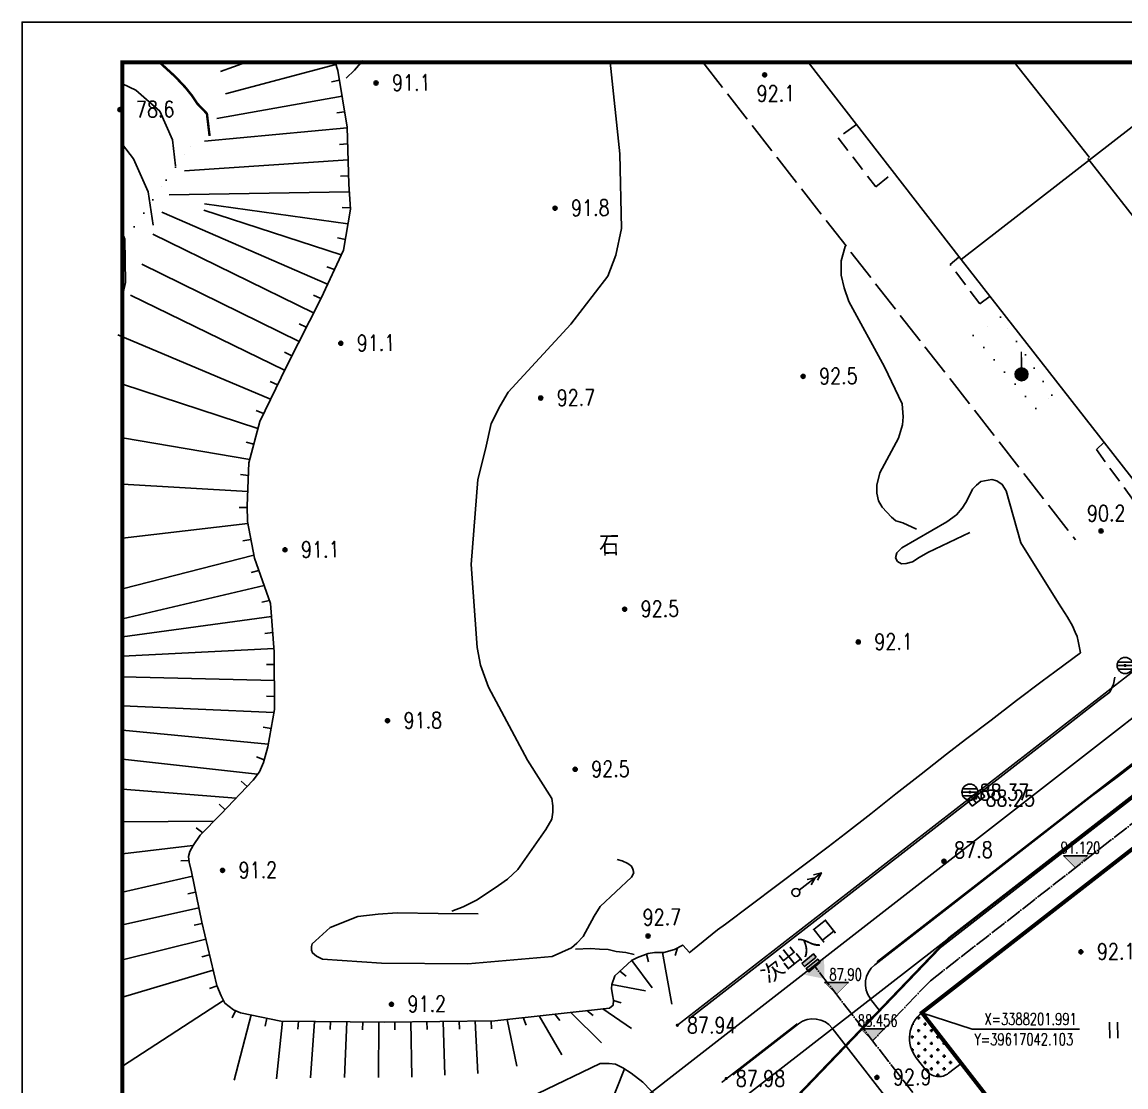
# Model space of a CAD drawing. Extents: x -266287 to 275962, y -324567 to 363765.
# Drawn here: x -21038 to 116517, y 231109 to 363765 of the extents above; entities that cross this region are included whole.
import ezdxf
from ezdxf.enums import TextEntityAlignment as Align

# ---------------------------------------------------------------- set-up
doc = ezdxf.new("R2010")
doc.units = 0
doc.header["$LTSCALE"] = 1000
for name, pattern in [('2', [1500.01, 1500, -0.01]), ('221', [3, 2, -1]), ('4421', [5, 4, -1]), ('8522', [4, 2, 2, 0]), ('DASH', [0.35, 0.25, -0.1]), ('DLJ', [2, 0, -2]), ('DOTE', [2.42, 2, -0.2, 0.02, -0.2]), ('DOUKAN', [2, 1, 1])]:
    doc.linetypes.add(name, pattern=pattern)
doc.layers.get('0').update_dxf_attribs({"linetype": 'CONTINUOUS'})
for name, color, linetype in [('COLUMN', 9, 'CONTINUOUS'), ('DIM_COOR', 3, 'CONTINUOUS'), ('DIM_ELEV', 3, 'CONTINUOUS'), ('GCD', 252, 'CONTINUOUS'), ('PUB_TEXT', 7, 'CONTINUOUS'), ('PUB_TITLE', 4, 'CONTINUOUS'), ('图层1', 251, 'CONTINUOUS')]:
    doc.layers.add(name, color=color, linetype=linetype)
doc.styles.add('_TCH_DIM', font='SIMPLEX', dxfattribs={"bigfont": 'GBCBIG'})
doc.styles.add('HZ', font='txt', dxfattribs={"bigfont": 'hztxt'})
doc.styles.add('HZTXT', font='TXT.shx', dxfattribs={"bigfont": 'HZTXT.shx'})
doc.styles.add('ROMANS', font='ROMANS.shx', dxfattribs={"width": 0.8})
doc.styles.add('等线体', font='simhei.ttf')

# ---------------------------------------------------------------- blocks, each defined once
blk = doc.blocks.new('GC200')
at = {"linetype": 'Continuous', "const_width": 0.2, "flags": 128}
blk.add_lwpolyline([(-0.1, 0, 1), (0.1, 0, 1)], format="xyb", close=True, dxfattribs=at)
blk = doc.blocks.new('gc041')
for p, q in [((-1, 0.5), (1, 0.5)), ((-1, -0.5), (-1, 0.5)), ((-0.33, 0.5), (-0.33, -0.5)), ((0.33, 0.5), (0.33, -0.5)), ((1, 0.5), (1, -0.5)), ((1, -0.5), (-1, -0.5))]:
    blk.add_line(p, q)
blk = doc.blocks.new('gc053')
for p, q in [((-1, 0), (1, 0)), ((-0.9, 0.43), (0.9, 0.43)), ((-0.88, -0.47), (0.88, -0.47))]:
    blk.add_line(p, q)
blk.add_circle((0, 0), 1)
blk = doc.blocks.new('8310')
for radius in [0.25, 0.125]:
    blk.add_circle((0, 0), radius)
blk = doc.blocks.new('9410')
for points in [[(-0.5, 2), (-0.5, 0)], [(0.5, 2), (0.5, 0)]]:
    blk.add_lwpolyline(points)
blk = doc.blocks.new('513')
blk.add_circle((0, 0), 0.5)
blk = doc.blocks.new('5113')
at = {"linetype": 'Continuous'}
for points in [[(0.5, 0), (4, 0)], [(2.09, 0.42), (3, 0), (2.09, -0.42)], [(3.09, 0.42), (4, 0), (3.09, -0.42)]]:
    blk.add_lwpolyline(points, dxfattribs=at)
blk = doc.blocks.new('3740')
at = {"const_width": 0.2}
blk.add_lwpolyline([(0, 0.8), (0, 2.8)], dxfattribs=at)
at = {"linetype": 'Continuous'}
for points in [[(-0.8, 0.05), (0.8, 0.05)], [(-0.79, 0.15), (0.79, 0.15)], [(-0.76, 0.25), (0.76, 0.25)], [(-0.72, 0.35), (0.72, 0.35)], [(-0.66, 0.45), (0.66, 0.45)], [(-0.58, 0.55), (0.58, 0.55)], [(-0.47, 0.65), (0.47, 0.65)], [(-0.8, -0.05), (0.8, -0.05)], [(-0.79, -0.15), (0.79, -0.15)], [(-0.76, -0.25), (0.76, -0.25)], [(-0.72, -0.35), (0.72, -0.35)], [(-0.66, -0.45), (0.66, -0.45)], [(-0.58, -0.55), (0.58, -0.55)], [(-0.47, -0.65), (0.47, -0.65)]]:
    blk.add_lwpolyline(points, dxfattribs=at)
blk.add_circle((0, 0), 0.8)
blk = doc.blocks.new('A$C4B5A4941')
at = {"layer": 'COLUMN'}
h = blk.add_hatch(color=4, dxfattribs=at)
h.paths.add_polyline_path([(862, 1827), (862, 1135), (3456, 1135), (3456, 1827)])
h.paths.add_polyline_path([(862, 692), (862, 0), (3456, 0), (3456, 692)])
at = {"layer": 'COLUMN', "color": 4}
for points in [[(3456, 1827), (3456, 1135), (862, 1135), (862, 1827)], [(3456, 692), (3456, 0), (862, 0), (862, 692)]]:
    blk.add_lwpolyline(points, close=True, dxfattribs=at)
blk.add_solid([(2173, 4496), (4327, 1819), (0, 1834)], dxfattribs=at)

msp = doc.modelspace()

# ---------------------------------------------------------------- hatches: boundary and pattern name
h = msp.add_hatch()
h.set_pattern_fill('CROSS', color=3, scale=500, style=0)
h.set_pattern_definition([(0, (0, 0), (793.75, 793.75), [396.875, -1190.625]), (90, (198.4, -198.4), (-793.75, 793.75), [396.875, -1190.625])])
h.paths.add_polyline_path([(91092.97277, 240356.0566, 0.4142680258), (90391.57118, 234742.32468), (91618.93605, 233164.16117, 0.4142135625), (94425.50847, 232813.232), (96004.25916, 234041.05354)])
h.paths.add_polyline_path([(87230.60045, 230810.86415), (93030.2008, 230878.95039), (92994.98378, 233878.74368), (87195.38343, 233810.65744)], flags=9)
at = {"layer": 'DIM_ELEV'}
for points in [[(110235.2318, 258399.30224), (108735.2318, 259899.30225), (111735.2318, 259899.30225)], [(80461.68949, 242636.34564), (78961.68949, 244136.34564), (81961.68949, 244136.34564)], [(84954.07449, 236848.02226), (83454.07449, 238348.02226), (86454.07449, 238348.02226)]]:
    msp.add_hatch(color=0, dxfattribs=at).paths.add_polyline_path(points)

# ---------------------------------------------------------------- linework, layer by layer
at = {"color": 1, "linetype": 'DOTE'}
for p, q in [((92146.6274, 244342.56306), (180857.33928, 313334.40817)), ((125608.3413, 184573.38885), (77661.16769, 246224.55814)), ((92146.6274, 244342.56306), (84953.98031, 236847.35421))]:
    msp.add_line(p, q, dxfattribs=at)
at = {"color": 0, "linetype": 'Continuous'}
for p, q in [((171012.60907, 312961.57895), (115575.30306, 269820.327)), ((91092.97281, 240356.05662), (174356.28949, 305111.36907)), ((115575.30306, 269820.327), (112067.30306, 267191.327)), ((112067.30306, 267191.327), (93813.30306, 252987.327)), ((93813.30306, 252987.327), (85212.51492, 246320.31597)), ((84667.68483, 242102.1805), (84701.17451, 242059.11898))]:
    msp.add_line(p, q, dxfattribs=at)
for p, q in [((93200.28177, 248329.06913), (175376.24528, 312238.72814)), ((108735.2318, 259899.30225, -52221.25), (111735.2318, 259899.30225, -52221.25)), ((93200.28177, 248329.06913), (85812.34682, 240630.35756)), ((78961.68949, 244136.34564, -52221.25), (81961.68949, 244136.34564, -52221.25)), ((85812.34682, 240630.35756), (84701.16404, 242059.13245)), ((83454.07449, 238348.02226, -52221.25), (86454.07449, 238348.02226, -52221.25)), ((91618.93605, 233164.16117), (90390.65788, 234743.49901)), ((96004.25917, 234041.05354), (94425.50847, 232813.232))]:
    msp.add_line(p, q)
at = {"color": 1, "linetype": 'DASH', "const_width": 300, "flags": 128}
msp.add_lwpolyline([(71430.30306, 225643.327), (94418.30306, 249598.327), (115720.30306, 266115.327), (152618.30307, 294799.327), (197681.73854, 329820.02229), (234198.782, 281233.1408), (228074.53196, 276093.08936), (222957.42839, 281844.29481), (217793.32774, 277387.29408), (219755.33335, 275174.29282), (213516.33113, 269697.29163), (208650.33, 265574.29435), (202008.33171, 259280.19263), (204841.53025, 256593.89426), (155876.23017, 216334.09288), (150477.73021, 212064.69276), (142115.30307, 204542.327), (113010.43171, 167227.37358)], close=True, dxfattribs=at)
at = {"linetype": 'Continuous', "const_width": 500, "flags": 128}
msp.add_lwpolyline([(91092.97272, 240356.05666), (174356.28956, 305111.36896), (204118.68565, 266842.44973), (120855.36882, 202087.13743)], close=True, dxfattribs=at)
at = {"const_width": 62.5}
for points in [[(110235.13762, 258400.53082), (111735.2318, 259899.30225), (108735.2318, 259899.30225), (110235.13762, 258398.63419)], [(80461.59531, 242637.57422), (81961.68949, 244136.34564), (78961.68949, 244136.34564), (80461.59531, 242635.67759)], [(84953.98031, 236849.25084), (86454.07449, 238348.02226), (83454.07449, 238348.02226), (84953.98031, 236847.35421)]]:
    msp.add_lwpolyline(points, dxfattribs=at)
at = {"color": 0, "linetype": 'Continuous', "flags": 128}
msp.add_lwpolyline([(124169.63715, 181536.59218), (79922.61796, 238430.04933, 0.4137468731), (75716.53562, 238959.37515), (67550.0294, 232629.0033)], format="xyb", dxfattribs=at)
msp.add_lwpolyline([(98702.02733, 230572.22422), (91092.97272, 240356.05666)], dxfattribs=at)
at = {"color": 0, "linetype": 'Continuous'}
for centre, radius, start, end in [((87074.45569, 243935.56689), 3025.53328, 127.9816536325, 217.2987694522), ((93548.61606, 237198.55504), 4000, 127.8728205887, 217.8728204073)]:
    msp.add_arc(centre, radius, start, end, dxfattribs=at)
msp.add_arc((93197.68685, 234391.98279), 2000, 217.8728204119, 307.8728204402)
at = {"layer": 'DIM_COOR', "color": 3, "linetype": 'Continuous'}
for p, q in [((91092.97281, 240356.05662), (97367.28988, 238303.86297)), ((97367.28988, 238303.86297), (110725.14762, 238303.86297))]:
    msp.add_line(p, q, dxfattribs=at)
at = {"layer": 'DIM_ELEV', "color": 0}
for p, q in [((108735.2318, 259899.30225, -52221.25), (111735.2318, 259899.30225, -52221.25)), ((78961.68949, 244136.34564, -52221.25), (81961.68949, 244136.34564, -52221.25)), ((83454.07449, 238348.02226, -52221.25), (86454.07449, 238348.02226, -52221.25))]:
    msp.add_line(p, q, dxfattribs=at)
at = {"layer": 'PUB_TITLE', "color": 7}
msp.add_lwpolyline([(-21038.44006, 153765.05878), (275961.55994, 153765.05878), (275961.55994, 363765.05878), (-21038.44006, 363765.05878)], close=True, dxfattribs=at)
at = {"layer": 'PUB_TITLE', "const_width": 500}
msp.add_lwpolyline([(-8538.44006, 158765.05878), (270961.55994, 158765.05878), (270961.55994, 358765.05878), (-8538.44006, 358765.05878)], close=True, dxfattribs=at)
at = {"layer": '图层1', "linetype": 'Continuous'}
for p, q in [((6937.8713, 358765.05878, 89496.37701), (3669.9049, 357605.35286, 89496.37701)), ((18067.00143, 358470.39079, 89496.37701), (4328.84414, 354825.88741, 89496.37701)), ((18512.7534, 356527.34693, 89496.37701), (17537.02235, 356308.37454, 89496.37701)), ((18836.49218, 354553.72254, 89496.37701), (3231.65296, 351750.2496, 89496.37701)), ((19160.23096, 352580.09816, 89496.37701), (18169.28907, 352445.80675, 89496.37701)), ((19472.02134, 350605.33407, 89496.37701), (1682.48054, 348911.07734, 89496.37701)), ((19527.23622, 348606.09639, 89496.37701), (18530.54457, 348524.82063, 89496.37701)), ((19582.4511, 346606.85871, 89496.37701), (-811.73597, 345222.85855, 89496.37701)), ((19637.66599, 344607.62102, 89496.37701), (18639.13102, 344553.51067, 89496.37701)), ((19729.93028, 342610.123, 89496.37701), (-2699.89692, 342258.48167, 89496.37701)), ((17034.90268, 331130.37712, 89496.37701), (-3602.35755, 340069.55657, 89496.37701)), ((18740.16117, 334748.67692, 89496.37701), (1590.47182, 340331.98367, 89496.37701)), ((19571.06288, 338639.65915, 89496.37701), (1706.99186, 341121.61914, 89496.37701)), ((19862.29452, 340614.50788, 89496.37701), (18863.43355, 340662.22327, 89496.37701)), ((15278.73304, 327536.92799, 89496.37701), (-4730.08122, 337334.25427, 89496.37701)), ((19244.13618, 336666.56034, 89496.37701), (18273.15942, 336905.73421, 89496.37701)), ((13475.10963, 323966.64192, 89496.37701), (-6129.00077, 333624.32517, 89496.37701)), ((17887.53192, 332939.52702, 89496.37701), (16952.19142, 333293.27572, 89496.37701)), ((11678.68811, 320392.78908, 89496.37701), (-7534.15587, 329739.11782, 89496.37701)), ((16180.54473, 329322.07103, 89496.37701), (15281.90231, 329760.75291, 89496.37701)), ((14376.92134, 325751.78495, 89496.37701), (13479.3365, 326192.62672, 89496.37701)), ((9931.95553, 316794.32757, 89496.37701), (-9118.20381, 324797.14398, 89496.37701)), ((12573.29794, 322181.49888, 89496.37701), (11676.77594, 322624.4981, 89496.37701)), ((8353.11696, 313133.79107, 89496.37701), (-8538.44006, 318668.22461, 89496.37701)), ((10805.32182, 318593.55832, 89496.37701), (9894.37067, 319006.07256, 89496.37701)), ((9058.58924, 314995.09681, 89496.37701), (8126.36376, 315356.97476, 89496.37701)), ((7338.82799, 309264.52527, 89496.37701), (-8538.44006, 311959.32868, 89496.37701)), ((7845.97248, 311199.15817, 89496.37701), (6875.18287, 311439.09053, 89496.37701)), ((7167.47925, 307279.61993, 89496.37701), (6173.28469, 307387.21731, 89496.37701)), ((7085.81429, 305281.28792, 89496.37701), (-8538.44006, 306206.44038, 89496.37701)), ((7014.50509, 303282.8052, 89496.37701), (6014.50643, 303284.44452, 89496.37701)), ((7087.75545, 301288.10259, 89496.37701), (-8538.44006, 299472.87864, 89496.37701)), ((7474.99432, 299325.94917, 89496.37701), (6491.79723, 299143.40201, 89496.37701)), ((7862.2332, 297363.79574, 89496.37701), (-8538.44006, 293147.87856, 89496.37701)), ((8474.38141, 295463.20161, 89496.37701), (7505.5452, 295215.49937, 89496.37701)), ((9140.37065, 293577.34416, 89496.37701), (-8538.44006, 289430.8696, 89496.37701)), ((9806.35989, 291691.48671, 89496.37701), (8828.44168, 291482.49874, 89496.37701)), ((10052.80556, 289716.96425, 89496.37701), (-8538.44006, 287187.01577, 89496.37701)), ((10206.78659, 287722.90059, 89496.37701), (9212.69631, 287614.34415, 89496.37701)), ((10360.76763, 285728.83694, 89496.37701), (-8538.44006, 284752.51073, 89496.37701)), ((10399.71985, 283730.11598, 89496.37701), (9399.79581, 283717.79102, 89496.37701)), ((10407.45083, 281730.13092, 89496.37701), (-8538.44006, 282190.97946, 89496.37701)), ((10415.18181, 279730.14586, 89496.37701), (9417.03497, 279790.99732, 89496.37701)), ((10351.46919, 277736.50358, 89496.37701), (-8538.44006, 278595.70611, 89496.37701)), ((9631.56726, 273801.8192, 89496.37701), (-8538.44006, 275544.14409, 89496.37701)), ((9991.51823, 275769.16139, 89496.37701), (9003.9837, 275926.56396, 89496.37701)), ((8311.76151, 270055.22461, 89496.37701), (-8538.44006, 271930.50447, 89496.37701)), ((9120.47801, 271869.48848, 89496.37701), (8194.26676, 272246.49341, 89496.37701)), ((7011.88929, 268539.25326, 89496.37701), (6257.18311, 269195.3162, 89496.37701)), ((5634.10277, 267089.52768, 89496.37701), (-8538.44006, 268206.25363, 89496.37701)), ((4256.31624, 265639.80209, 89496.37701), (3530.54546, 266327.7387, 89496.37701)), ((2866.34981, 264201.8118, 89496.37701), (-8538.44006, 264134.56325, 89496.37701)), ((1468.83516, 262771.09422, 89496.37701), (665.17569, 263366.18367, 89496.37701)), ((259.91175, 261183.42545, 89496.37701), (-8538.44006, 260153.26711, 89496.37701)), ((-235.04601, 259299.71752, 89496.37701), (-1234.98298, 259288.49094, 89496.37701)), ((193.47548, 257348.47291, 89496.37701), (-8538.44006, 255380.17343, 89496.37701)), ((588.30219, 255387.83223, 89496.37701), (-387.53092, 255169.3151, 89496.37701)), ((983.1289, 253427.19156, 89496.37701), (-8538.44006, 251309.17519, 89496.37701)), ((1384.82758, 251468.07017, 89496.37701), (408.91097, 251249.92625, 89496.37701)), ((1853.33413, 249523.71896, 89496.37701), (-8538.44006, 246952.22939, 89496.37701)), ((56775.12225, 247643.25008, 89496.37701), (57010.88076, 246671.43841, 89496.37701)), ((58752.63956, 247854.19351, 89496.37701), (59921.46221, 241406.97475, 89496.37701)), ((60649.73414, 248426.37481, 89496.37701), (60345.37051, 247473.8189, 89496.37701)), ((2321.84069, 247579.36775, 89496.37701), (1356.81216, 247317.22287, 89496.37701)), ((54941.69228, 246862.17005, 89496.37701), (57500.33442, 243444.12884, 89496.37701)), ((2790.34724, 245635.01655, 89496.37701), (-8538.44006, 242280.53229, 89496.37701)), ((53460.67482, 245519.2979, 89496.37701), (54244.10858, 244897.8226, 89496.37701)), ((3267.69703, 243693.50382, 89496.37701), (2318.88431, 243377.66458, 89496.37701)), ((52458.79161, 243857.38993, 89496.37701), (56653.6038, 243061.64745, 89496.37701)), ((4073.13509, 241864.85003, 89496.37701), (-8538.44006, 233710.61826, 89496.37701)), ((51332.30047, 240840.32889, 89496.37701), (54923.69927, 238370.35354, 89496.37701)), ((52652.15144, 241880.01962, 89496.37701), (53606.91423, 241582.65111, 89496.37701)), ((5575.3261, 240603.85893, 89496.37701), (5129.38021, 239708.79901, 89496.37701)), ((7490.85158, 240069.12596, 89496.37701), (5373.19353, 231957.38188, 89496.37701)), ((9451.54432, 239674.55787, 89496.37701), (9274.78035, 238690.3046, 89496.37701)), ((39405.1355, 239520.20165, 89496.37701), (40605.2614, 233683.38339, 89496.37701)), ((41392.99633, 239740.22286, 89496.37701), (41758.46253, 238809.39825, 89496.37701)), ((43380.85716, 239960.24407, 89496.37701), (46239.48364, 235093.38372, 89496.37701)), ((45368.71798, 240180.26527, 89496.37701), (45988.77121, 239395.70552, 89496.37701)), ((47356.57881, 240400.28648, 89496.37701), (51164.09626, 236600.44575, 89496.37701)), ((49344.43964, 240620.30769, 89496.37701), (50118.60557, 239987.32499, 89496.37701)), ((11416.15411, 239317.39504, 89496.37701), (10679.43846, 232118.58583, 89496.37701)), ((13416.05228, 239297.21286, 89496.37701), (13330.20509, 238300.90454, 89496.37701)), ((15415.95045, 239277.03068, 89496.37701), (14922.8048, 232231.82153, 89496.37701)), ((17415.84862, 239256.8485, 89496.37701), (17362.09187, 238258.29444, 89496.37701)), ((19415.74678, 239236.66632, 89496.37701), (19152.99928, 232263.00903, 89496.37701)), ((21415.64495, 239216.48414, 89496.37701), (21394.12497, 238216.71573, 89496.37701)), ((23415.54311, 239196.30197, 89496.37701), (23378.42306, 232294.16135, 89496.37701)), ((25415.41894, 239203.24452, 89496.37701), (25421.73071, 238203.26444, 89496.37701)), ((27415.28112, 239226.72254, 89496.37701), (27519.06986, 232339.51966, 89496.37701)), ((29415.14332, 239250.20055, 89496.37701), (29438.96604, 238250.48436, 89496.37701)), ((31415.0055, 239273.67857, 89496.37701), (31633.86406, 232558.36833, 89496.37701)), ((33414.8677, 239297.15659, 89496.37701), (33456.18666, 238298.01058, 89496.37701)), ((35414.72989, 239320.6346, 89496.37701), (35742.6978, 232776.90001, 89496.37701)), ((37414.59208, 239344.11262, 89496.37701), (37473.37653, 238345.84192, 89496.37701)), ((50535.01484, 224648.03502, 89496.37701), (54035.31287, 233348.38807, 89496.37701))]:
    msp.add_line(p, q, dxfattribs=at)
at = {"layer": '图层1', "linetype": '2', "elevation": 89496.37701}
for points in [[(76934.01363, 358765.05878), (95998.31032, 334191.43513), (128285.52021, 359239.95545)], [(95998.31032, 334191.43513), (118729.0402, 305090.19316), (150679.9334, 329575.77266), (127919.96045, 359171.44073)], [(102608.76157, 358765.05878), (111985.81129, 346874.63093)], [(111776.86778, 346756.90974), (134876.22802, 317165.33785)]]:
    msp.add_lwpolyline(points, dxfattribs=at)
at = {"layer": '图层1', "linetype": 'Continuous', "flags": 128}
for points in [[(222367.3706, 358765.05878), (-8538.44006, 179185.64193)], [(115115.30306, 282165.327), (114960.30306, 281299.327), (114494.30306, 280268.327), (113194.30306, 279310.327), (109343.30306, 276316.327), (62121.24118, 239625.73886)], [(122619.0058, 271478.28406), (-8538.44006, 169717.72478)]]:
    msp.add_lwpolyline(points, dxfattribs=at)
at = {"layer": '图层1', "linetype": 'Continuous', "const_width": 300, "elevation": 89496.37701}
msp.add_lwpolyline([(2327.99417, 349575.47321), (1995.00949, 352360.01317), (795.5917, 353610.89838), (162.09158, 354565.19248), (-641.76591, 355574.0595), (-1959.35473, 356972.9027), (-3732.11659, 358592.69085), (-3950.2282, 358765.05878)], dxfattribs=at)
at = {"layer": '图层1', "linetype": 'Continuous', "elevation": 89496.37701}
for points in [[(62129.94281, 247842.95437), (61284.92481, 248789.08144), (60273.40157, 248211.48136), (58919.83446, 247856.15634), (57788.54242, 247842.87518), (56997.9651, 247720.44915), (56321.84511, 247486.22204), (55645.72613, 247251.99393), (54915.0342, 246847.40946), (52844.05636, 244956.20592), (52460.72076, 243876.82856), (52410.13218, 243367.08358), (52532.55921, 242576.50628), (52653.65712, 241899.05817), (52604.39666, 241276.18298), (52155.86419, 240931.4829), (37861.6098, 239349.36052), (24172.96608, 239188.65835), (11216.3424, 239319.41146), (6169.47218, 240335.03919), (5316.35424, 240721.03003), (4231.66442, 241556.88344), (3768.52267, 242456.60461), (3244.16739, 243751.61543), (1341.13093, 251649.41586), (79.56228, 257914.14597), (-217.20545, 259098.68283), (-282.40331, 259833.35909), (-120.01366, 260457.5624), (267.3053, 261197.55113), (1157.73064, 262452.59832), (3729.15765, 265085.11871), (7752.67168, 269318.71449), (8532.62405, 270346.17515), (9027.76073, 271540.00982), (9570.82877, 273469.84788), (10421.4106, 278118.7742), (10393.63927, 285303.14723), (9926.63229, 291350.91575), (7937.02895, 296984.80298), (7034.77067, 301556.57838), (7012.19269, 303479.77585), (7231.93063, 308856.73785), (8585.61686, 314020.72161), (11899.80896, 320848.32239), (16212.24214, 329384.81628), (19027.31322, 335357.97), (19872.58158, 340459.41312), (19666.36505, 343568.47657), (19469.56447, 350694.29333), (18311.8282, 357752.25698), (17966.54298, 358765.05878)], [(19363.75071, 356761.71125), (20369.96149, 357791.82815), (21430.74421, 358992.3024)], [(52249.18562, 358765.05878), (53432.19695, 347341.00288), (53654.23176, 338065.72924), (52958.07088, 334719.78245), (51970.45374, 332105.8557), (47345.31441, 326111.45111), (39524.54478, 317646.91479), (38526.30269, 315938.02266), (37420.24487, 313775.28562), (36722.75588, 310542.46804), (35748.41991, 306797.24824), (34911.00013, 296208.37014), (35654.73297, 285864.34507), (36076.58396, 283662.9725), (37070.72258, 280902.5935), (41929.72965, 271794.90186), (44984.10104, 267022.10228), (45107.85517, 266118.39676), (45117.152, 265326.49133), (44957.41857, 264476.02962), (44237.35159, 263166.40951), (40731.55225, 258203.44993), (39444.51112, 257000.31945), (38322.5149, 256195.13284), (35684.56192, 254410.41792), (33941.01863, 253541.36257), (32532.8796, 253015.67919)], [(-1928.02141, 345870.92855), (-2288.29053, 349091.32825), (-3888.91448, 352673.37333), (-6875.32873, 355271.75983), (-8538.44006, 356070.01887)], [(-4689.62393, 338475.6045), (-5329.30008, 342606.36897), (-7151.17777, 346723.2546), (-8538.44006, 348510.45914)], [(-8538.44006, 337458.58732), (-8216.03916, 336714.40353), (-8152.9536, 331340.76183), (-8538.44006, 329666.24892)], [(81603.69719, 335941.96035), (81514.58372, 335790.47236), (81026.08762, 334030.99166), (81047.3375, 332220.92239), (81405.31875, 330641.09688), (81990.88753, 328950.79841), (86442.65289, 320800.05709), (88646.56257, 316186.99094), (88778.28541, 314604.5092), (88677.10926, 313585.01724), (88187.28504, 311938.66575), (85862.0382, 307611.86252), (85484.01607, 306079.96836), (85495.96911, 305061.80553), (85676.95143, 304102.19796), (86138.76606, 303315.606), (87284.66739, 302084.46492), (87855.62689, 301638.58769), (88707.4167, 301365.72606), (90413.6526, 300593.74238)], [(55225.14333, 247624.8384), (54204.32325, 247839.14375), (53014.47393, 247994.89283), (51993.65385, 248209.19818), (50918.26185, 248253.14618), (49785.64069, 248352.99421), (47919.67138, 248274.51517)], [(38434.98628, 229059.9074), (43229.03574, 230304.20953), (50992.45709, 234015.98715), (52123.75013, 234029.26832), (52916.98268, 233925.43593), (53827.32978, 233483.54405), (54853.46232, 232816.72089), (56337.42415, 231702.69336), (64356.08323, 223310.96524), (65619.09912, 221741.76466)]]:
    msp.add_lwpolyline(points, dxfattribs=at)
at = {"layer": '图层1', "linetype": 'Continuous', "const_width": 200, "elevation": 89496.37701, "flags": 128}
for points in [[(60616.70305, 238791.027), (132527.20305, 294600.627), (177506.90305, 329561.627), (210382.70305, 355046.927), (215139.54431, 358765.05878)], [(66143.57252, 231669.67248), (75568.52982, 238984.36361)]]:
    msp.add_lwpolyline(points, dxfattribs=at)
at = {"layer": '图层1', "linetype": '4421', "elevation": 89496.37701}
msp.add_lwpolyline([(63795.18261, 358765.05878), (110226.80773, 299259.0542)], dxfattribs=at)
at = {"layer": '图层1', "linetype": '221', "elevation": 89496.37701}
for points in [[(82960.76564, 350996.65598), (80667.67403, 349354.44459), (85345.20517, 343228.92098), (87581.55387, 345040.52171)], [(99580.5664, 329605.21631), (98323.50837, 328654.03937), (94625.21445, 333563.7543), (95710.03979, 334497.56745)], [(118732.18153, 305093.16729), (117472.00696, 304157.23779), (112835.66819, 310502.47753), (113759.72624, 311395.07984)]]:
    msp.add_lwpolyline(points, dxfattribs=at)
at = {"layer": '图层1', "linetype": 'DLJ', "elevation": 89496.37701}
for points in [[(-8538.44006, 336091.36211), (-8226.83463, 336642.82387), (-5847.17846, 339949.1335), (-3100.83004, 344065.90556), (-86.42999, 348239.56721), (667.45088, 349011.36021)], [(97496.49232, 324728.44302), (105303.86048, 315613.84639), (107296.21459, 317300.55063), (100874.87513, 327011.64519), (98261.86829, 325248.40174)]]:
    msp.add_lwpolyline(points, dxfattribs=at)
at = {"layer": '图层1', "linetype": 'Continuous', "const_width": 200, "elevation": 89496.37701, "flags": 128}
msp.add_lwpolyline([(85487.77852, 246682.67335), (138054.07252, 287479.27248, 0.0001814579), (138059.23997, 287483.28593), (170912.09926, 313018.55659)], format="xyb", dxfattribs=at)
at = {"layer": '图层1', "linetype": 'DOUKAN', "elevation": 89496.37701}
for points in [[(97055.00169, 300182.93492), (91823.0447, 297688.89809), (90755.6214, 297054.06986), (89913.1284, 296535.02706), (89123.8792, 296299.47183), (88558.23318, 296292.83125), (88045.83096, 296569.67823), (87814.25909, 297019.5388), (87976.64875, 297643.74211), (88591.55523, 298273.25787), (94210.83217, 301507.28345), (95388.72943, 302369.69922), (96114.10888, 303226.80151), (96558.657, 303910.8892), (97056.44993, 304878.46447), (97387.86883, 305561.22504), (97890.97422, 306076.28349), (98451.30878, 306535.4409), (99806.204, 306777.63671), (100430.40729, 306615.24805), (101114.49499, 306170.69893), (101576.30862, 305384.10697), (103406.17953, 298899.75803), (108133.46475, 291374.54915), (109228.77851, 289633.66209), (109863.60674, 288566.2388), (110212.29118, 287778.31771), (110445.19017, 287215.32792), (110564.95996, 286651.00902), (110869.99655, 285176.02253)], [(53126.57418, 259442.06754), (53750.77748, 259279.67788), (54433.53806, 258948.25897), (54890.03923, 258614.18282), (55064.38194, 258220.22329), (55182.82363, 257769.03359), (54905.97664, 257256.63137), (50988.95123, 253590.01073), (50267.55614, 252393.51983), (48883.32221, 249831.50976), (48100.71461, 249030.30752), (47428.57896, 248456.69279), (45008.91668, 247353.41033), (34497.1895, 246437.99001), (23747.25085, 246538.07729), (16387.20598, 247017.39669), (15647.21725, 247404.71564), (15133.48692, 247794.69183), (15016.37336, 248132.75133), (15011.06089, 248585.26915), (15120.20574, 248925.98488), (15511.51005, 249326.586), (17358.88572, 250988.8749), (20794.05561, 252330.36882), (23336.14491, 252643.07497), (25710.53108, 252784.09463), (30802.6774, 252730.7307), (35781.69451, 252676.03865)]]:
    msp.add_lwpolyline(points, dxfattribs=at)
at = {"layer": '图层1', "linetype": '8522', "elevation": 89496.37701}
msp.add_lwpolyline([(110869.99655, 285176.02253), (106074.07544, 281665.45295), (94153.97399, 272556.05957), (79427.49629, 261003.1704), (65632.12469, 250658.17661), (62088.91475, 247798.50973)], dxfattribs=at)
at = {"layer": '图层1'}
for p in [(71498.19112, 357189.50633, 276474.67701), (23068.90257, 356175.32766, 275394.67701), (-8845.7685, 352857.24545, 262974.67701), (45375.32605, 340575.67305, 276114.67701), (18673.46769, 323752.57154, 275394.67701), (76287.6419, 319626.04544, 276834.67701), (43591.81208, 316932.02921, 277014.67701), (113419.91996, 300368.92564, 274494.67701), (11722.98969, 298021.69885, 275394.67701), (54047.35993, 290623.72321, 276834.67701), (83165.01181, 286537.72601, 276474.67701), (24497.16817, 276732.73812, 276114.67701), (47882.9626, 270676.77086, 276834.67701), (93840.31357, 259216.15188, 272154.67701), (3942.76593, 258085.50195, 275494.67701), (56962.65091, 249908.34836, 277014.67701), (110900.50274, 247939.33455, 276474.67701), (24992.86526, 241406.75999, 275494.67701), (85484.53962, 232290.46908, 277194.67701)]:
    msp.add_point(p, dxfattribs=at)

# ---------------------------------------------------------------- block references
at = {"color": 4, "lineweight": 30, "xscale": -0.7200000586170202, "yscale": 0.7199997827410699, "zscale": 0.7199999989276746, "rotation": 219.525886526653}
msp.add_blockref('A$C4B5A4941', (75669.03932, 246086.48444), dxfattribs=at)
at = {"layer": '图层1', "xscale": 999.9999999999999, "yscale": 1000, "zscale": 1000, "rotation": 0.6726110424307647}
for p in [(23068.90257, 356175.32766, 275394.67701), (71498.19112, 357189.50633, 276474.67701), (-8845.7685, 352857.24545, 262974.67701), (45375.32605, 340575.67305, 276114.67701), (18673.46769, 323752.57154, 275394.67701), (76287.6419, 319626.04544, 276834.67701), (43591.81208, 316932.02921, 277014.67701), (113419.91996, 300368.92564, 274494.67701), (11722.98969, 298021.69885, 275394.67701), (54047.35993, 290623.72321, 276834.67701), (83165.01181, 286537.72601, 276474.67701), (24497.16817, 276732.73812, 276114.67701), (47882.9626, 270676.77086, 276834.67701), (93840.31357, 259216.15188, 272154.67701), (3942.76593, 258085.50195, 275494.67701), (56962.65091, 249908.34836, 277014.67701), (110900.50274, 247939.33455, 276474.67701), (24992.86526, 241406.75999, 275494.67701), (85484.53962, 232290.46908, 277194.67701)]:
    msp.add_blockref('8310', p, dxfattribs=at)
at = {"layer": '图层1', "linetype": 'DLJ', "xscale": 999.9999999999999, "yscale": 1000, "zscale": 1000, "rotation": 0.6726110424307647}
msp.add_blockref('3740', (103512.41257, 319886.48852, 184334.67701), dxfattribs=at)
at = {"layer": '图层1', "linetype": 'Continuous', "xscale": 1000, "yscale": 1000, "zscale": 1000}
for p in [(116413.60305, 283612.327, 177907.57701), (97074.70305, 267827.227, 177869.27701)]:
    msp.add_blockref('gc053', p, dxfattribs=at)
at = {"layer": '图层1', "linetype": 'Continuous'}
ref = msp.add_blockref('GC200', (116413.60305, 283612.327, 177907.57701), dxfattribs=dict(at, xscale=1000, yscale=1000, zscale=1000))
ref.add_attrib('height', '88.41', dxfattribs={"layer": 'GCD', "linetype": 'Continuous', "height": 2000, "style": 'HZ', "width": 0.8}).set_placement((117613.60305, 283612.327, 177907.57701), align=Align.MIDDLE_LEFT)
ref = msp.add_blockref('GC200', (97074.70305, 267827.227, 177869.27701), dxfattribs=dict(at, xscale=1000, yscale=1000, zscale=1000))
ref.add_attrib('height', '88.37', dxfattribs={"layer": 'GCD', "linetype": 'Continuous', "height": 2000, "style": 'HZ', "width": 0.8}).set_placement((98274.70305, 267827.227, 177869.27701), align=Align.MIDDLE_LEFT)
at = {"layer": '图层1', "linetype": 'Continuous', "yscale": 1000, "zscale": 1000}
for name, p, xscale, rotation in [('gc041', (97818.80305, 267082.927, 177751.27701), 1000, 218.0253214689945), ('5113', (75393.1109, 255335.52821, 184334.67701), 1000, 37.48992253897561), ('513', (75393.1109, 255335.52821, 184334.67701), 999.9999999999999, 0.6726110424307647)]:
    msp.add_blockref(name, p, dxfattribs=dict(at, xscale=xscale, rotation=rotation))
at = {"layer": '图层1', "linetype": 'Continuous'}
ref = msp.add_blockref('GC200', (97818.80305, 267082.927, 177751.27701), dxfattribs=dict(at, xscale=1000, yscale=1000, zscale=1000))
ref.add_attrib('height', '88.25', dxfattribs={"layer": 'GCD', "linetype": 'Continuous', "height": 2000, "style": 'HZ', "width": 0.8}).set_placement((99018.80305, 267082.927, 177751.27701), align=Align.MIDDLE_LEFT)
ref = msp.add_blockref('GC200', (60616.70305, 238791.027, 177436.57701), dxfattribs=dict(at, xscale=1000, yscale=1000, zscale=1000))
ref.add_attrib('height', '87.94', dxfattribs={"layer": 'GCD', "linetype": 'Continuous', "height": 2000, "style": 'HZ', "width": 0.8}).set_placement((61816.70305, 238791.027, 177436.57701), align=Align.MIDDLE_LEFT)
at = {"layer": '图层1', "linetype": '8522', "xscale": 999.9999999999999, "yscale": 1000, "zscale": 1000, "rotation": 0.6726110424307647}
msp.add_blockref('9410', (115001.35662, 237177.08902, 184334.67701), dxfattribs=at)
at = {"layer": '图层1', "linetype": 'Continuous'}
ref = msp.add_blockref('GC200', (66699.60305, 232159.127, 177472.27701), dxfattribs=dict(at, xscale=1000, yscale=1000, zscale=1000))
ref.add_attrib('height', '87.98', dxfattribs={"layer": 'GCD', "linetype": 'Continuous', "height": 2000, "style": 'HZ', "width": 0.8}).set_placement((67899.60305, 232159.127, 177472.27701), align=Align.MIDDLE_LEFT)

# ---------------------------------------------------------------- texts
at = {"layer": 'DIM_COOR', "color": 3, "linetype": 'Continuous', "style": '等线体'}
msp.add_text('次出入口', height=2000, rotation=38.3673964001, dxfattribs=at).set_placement((72036.15566, 243878.38801))
at = {"layer": 'PUB_TEXT', "color": 0, "style": '_TCH_DIM', "width": 0.705882}
for s, p in [('91.120', (108385.23179, 260170.74525, -52221.25)), ('87.90', (79556.43435, 244380.81592, -52221.25)), ('88.456', (83104.07448, 238619.46527, -52221.25))]:
    msp.add_text(s, height=1487.5, rotation=0.0000000147, dxfattribs=at).set_placement(p)
at = {"layer": 'PUB_TEXT', "linetype": 'Continuous', "style": '_TCH_DIM', "width": 0.705882}
for s, p in [('X=3388201.991', (98875.14762, 238828.86297)), ('Y=39617042.103', (97625.14762, 236291.36297))]:
    msp.add_text(s, height=1487.5, dxfattribs=at).set_placement(p)
at = {"layer": '图层1', "style": 'ROMANS', "width": 0.8}
for s, p in [('91.1', (25080.50377, 355198.87458, 89496.37701)), ('92.1', (70513.30032, 353850.04922, 89496.37701)), ('78.6', (-6834.1673, 351880.79237, 89496.37701)), ('91.8', (47386.92725, 339599.21997, 89496.37701)), ('91.1', (20685.0689, 322776.11846, 89496.37701)), ('92.5', (78299.24309, 318649.59236, 89496.37701)), ('92.7', (45603.41328, 315955.57613, 89496.37701)), ('90.2', (111674.65903, 301551.9856, 89496.37701)), ('91.1', (13734.59089, 297045.24577, 89496.37701)), ('92.5', (56058.96112, 289647.27013, 89496.37701)), ('92.1', (85176.61302, 285561.27293, 89496.37701)), ('91.8', (26508.76937, 275756.28504, 89496.37701)), ('92.5', (49894.5638, 269700.31778, 89496.37701)), ('87.8', (95123.69215, 259614.57003, 89496.37701)), ('91.2', (5954.36713, 257109.04887, 89496.37701)), ('92.7', (56312.44923, 251225.70088, 89496.37701)), ('92.1', (112912.10393, 246962.88147, 89496.37701)), ('91.2', (27004.46646, 240430.30691, 89496.37701)), ('92.9', (87496.14081, 231314.016, 89496.37701))]:
    msp.add_text(s, height=2000, rotation=0.6726110408, dxfattribs=at).set_placement(p)
at = {"layer": '图层1', "linetype": 'Continuous', "style": 'HZTXT'}
msp.add_text('石', height=2500, rotation=0.6726110408, dxfattribs=at).set_placement((50892.2284, 297295.80421, 89496.37701))

doc.saveas('drawing.dxf')
